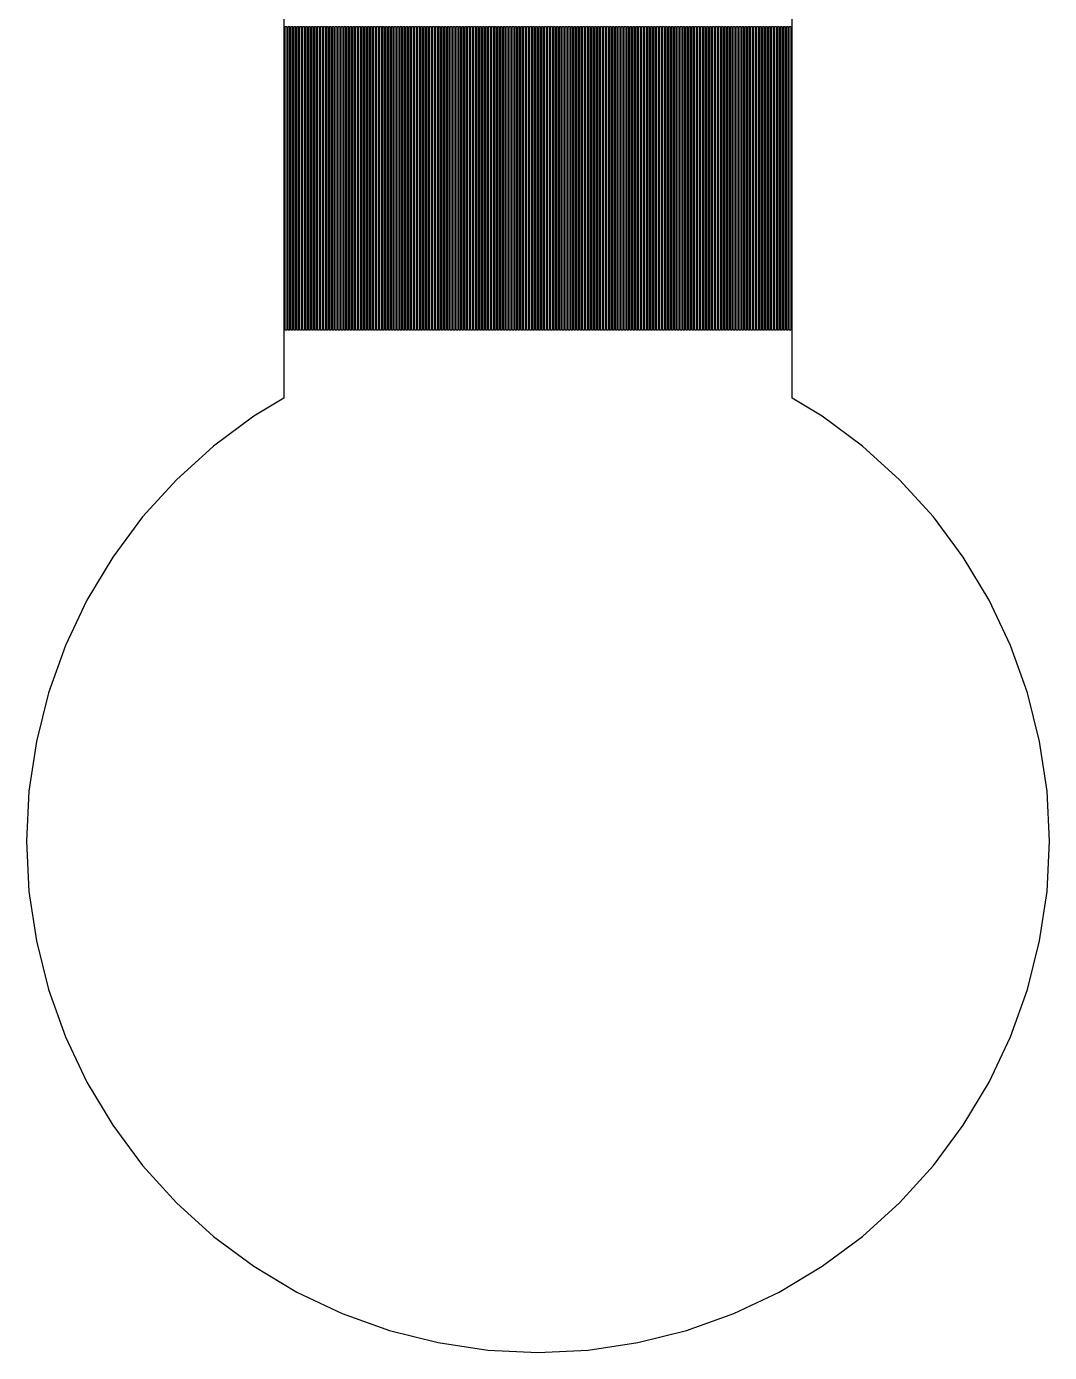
# Model space of a CAD drawing. Extents: x -5 to 92, y -13 to 39.
# Drawn here: x 4.03 to 10.97, y -3.97 to 5.03 of the extents above; entities that cross this region are included whole.
import ezdxf

# ---------------------------------------------------------------- set-up
doc = ezdxf.new("R2010")
doc.units = 0

msp = doc.modelspace()

# ---------------------------------------------------------------- linework, layer by layer
for p, q in [((5.77501, 5.49323), (5.77501, 2.50677)), ((9.22499, 2.50677), (9.22499, 5.49323)), ((5.785, 2.97), (5.785, 5.03)), ((5.785, 5.03), (5.79501, 5.03)), ((5.79501, 5.03), (5.79501, 2.97)), ((5.80501, 2.97), (5.80501, 5.03)), ((5.80501, 5.03), (5.815, 5.03)), ((5.815, 5.03), (5.815, 2.97)), ((5.82501, 2.97), (5.82501, 5.03)), ((5.82501, 5.03), (5.83501, 5.03)), ((5.83501, 5.03), (5.83501, 2.97)), ((5.845, 2.97), (5.845, 5.03)), ((5.845, 5.03), (5.85501, 5.03)), ((5.85501, 5.03), (5.85501, 2.97)), ((5.86501, 2.97), (5.86501, 5.03)), ((5.86501, 5.03), (5.875, 5.03)), ((5.875, 5.03), (5.875, 2.97)), ((5.88501, 2.97), (5.88501, 5.03)), ((5.88501, 5.03), (5.895, 5.03)), ((5.895, 5.03), (5.895, 2.97)), ((5.90501, 2.97), (5.90501, 5.03)), ((5.90501, 5.03), (5.91501, 5.03)), ((5.91501, 5.03), (5.91501, 2.97)), ((5.925, 2.97), (5.925, 5.03)), ((5.925, 5.03), (5.93501, 5.03)), ((5.93501, 5.03), (5.93501, 2.97)), ((5.94501, 2.97), (5.94501, 5.03)), ((5.94501, 5.03), (5.955, 5.03)), ((5.955, 5.03), (5.955, 2.97)), ((5.96501, 2.97), (5.96501, 5.03)), ((5.96501, 5.03), (5.97501, 5.03)), ((5.97501, 5.03), (5.97501, 2.97)), ((5.985, 2.97), (5.985, 5.03)), ((5.985, 5.03), (5.99501, 5.03)), ((5.99501, 5.03), (5.99501, 2.97)), ((6.005, 2.97), (6.005, 5.03)), ((6.005, 5.03), (6.01501, 5.03)), ((6.01501, 5.03), (6.01501, 2.97)), ((6.02501, 2.97), (6.02501, 5.03)), ((6.02501, 5.03), (6.035, 5.03)), ((6.035, 5.03), (6.035, 2.97)), ((6.04501, 2.97), (6.04501, 5.03)), ((6.04501, 5.03), (6.05501, 5.03)), ((6.05501, 5.03), (6.05501, 2.97)), ((6.065, 2.97), (6.065, 5.03)), ((6.065, 5.03), (6.07501, 5.03)), ((6.07501, 5.03), (6.07501, 2.97)), ((6.08501, 2.97), (6.08501, 5.03)), ((6.08501, 5.03), (6.095, 5.03)), ((6.095, 5.03), (6.095, 2.97)), ((6.10501, 2.97), (6.10501, 5.03)), ((6.10501, 5.03), (6.11501, 5.03)), ((6.11501, 5.03), (6.11501, 2.97)), ((6.125, 2.97), (6.125, 5.03)), ((6.125, 5.03), (6.13501, 5.03)), ((6.13501, 5.03), (6.13501, 2.97)), ((6.145, 2.97), (6.145, 5.03)), ((6.145, 5.03), (6.15501, 5.03)), ((6.15501, 5.03), (6.15501, 2.97)), ((6.16501, 2.97), (6.16501, 5.03)), ((6.16501, 5.03), (6.175, 5.03)), ((6.175, 5.03), (6.175, 2.97)), ((6.18501, 2.97), (6.18501, 5.03)), ((6.18501, 5.03), (6.19501, 5.03)), ((6.19501, 5.03), (6.19501, 2.97)), ((6.205, 2.97), (6.205, 5.03)), ((6.205, 5.03), (6.21501, 5.03)), ((6.21501, 5.03), (6.21501, 2.97)), ((6.22501, 2.97), (6.22501, 5.03)), ((6.22501, 5.03), (6.235, 5.03)), ((6.235, 5.03), (6.235, 2.97)), ((6.24501, 2.97), (6.24501, 5.03)), ((6.24501, 5.03), (6.255, 5.03)), ((6.255, 5.03), (6.255, 2.97)), ((6.26501, 2.97), (6.26501, 5.03)), ((6.26501, 5.03), (6.27501, 5.03)), ((6.27501, 5.03), (6.27501, 2.97)), ((6.285, 2.97), (6.285, 5.03)), ((6.285, 5.03), (6.29501, 5.03)), ((6.29501, 5.03), (6.29501, 2.97)), ((6.30501, 2.97), (6.30501, 5.03)), ((6.30501, 5.03), (6.315, 5.03)), ((6.315, 5.03), (6.315, 2.97)), ((6.32501, 2.97), (6.32501, 5.03)), ((6.32501, 5.03), (6.33501, 5.03)), ((6.33501, 5.03), (6.33501, 2.97)), ((6.345, 2.97), (6.345, 5.03)), ((6.345, 5.03), (6.35501, 5.03)), ((6.35501, 5.03), (6.35501, 2.97)), ((6.36501, 2.97), (6.36501, 5.03)), ((6.36501, 5.03), (6.375, 5.03)), ((6.375, 5.03), (6.375, 2.97)), ((6.38501, 2.97), (6.38501, 5.03)), ((6.38501, 5.03), (6.395, 5.03)), ((6.395, 5.03), (6.395, 2.97)), ((6.40501, 2.97), (6.40501, 5.03)), ((6.40501, 5.03), (6.41501, 5.03)), ((6.41501, 5.03), (6.41501, 2.97)), ((6.425, 2.97), (6.425, 5.03)), ((6.425, 5.03), (6.43501, 5.03)), ((6.43501, 5.03), (6.43501, 2.97)), ((6.44501, 2.97), (6.44501, 5.03)), ((6.44501, 5.03), (6.455, 5.03)), ((6.455, 5.03), (6.455, 2.97)), ((6.46501, 2.97), (6.46501, 5.03)), ((6.46501, 5.03), (6.47501, 5.03)), ((6.47501, 5.03), (6.47501, 2.97)), ((6.485, 2.97), (6.485, 5.03)), ((6.485, 5.03), (6.49501, 5.03)), ((6.49501, 5.03), (6.49501, 2.97)), ((6.505, 2.97), (6.505, 5.03)), ((6.505, 5.03), (6.51501, 5.03)), ((6.51501, 5.03), (6.51501, 2.97)), ((6.52501, 2.97), (6.52501, 5.03)), ((6.52501, 5.03), (6.535, 5.03)), ((6.535, 5.03), (6.535, 2.97)), ((6.54501, 2.97), (6.54501, 5.03)), ((6.54501, 5.03), (6.55501, 5.03)), ((6.55501, 5.03), (6.55501, 2.97)), ((6.565, 2.97), (6.565, 5.03)), ((6.565, 5.03), (6.57501, 5.03)), ((6.57501, 5.03), (6.57501, 2.97)), ((6.58501, 2.97), (6.58501, 5.03)), ((6.58501, 5.03), (6.595, 5.03)), ((6.595, 5.03), (6.595, 2.97)), ((6.60501, 2.97), (6.60501, 5.03)), ((6.60501, 5.03), (6.61501, 5.03)), ((6.61501, 5.03), (6.61501, 2.97)), ((6.625, 2.97), (6.625, 5.03)), ((6.625, 5.03), (6.63501, 5.03)), ((6.63501, 5.03), (6.63501, 2.97)), ((6.645, 2.97), (6.645, 5.03)), ((6.645, 5.03), (6.65501, 5.03)), ((6.65501, 5.03), (6.65501, 2.97)), ((6.66501, 2.97), (6.66501, 5.03)), ((6.66501, 5.03), (6.675, 5.03)), ((6.675, 5.03), (6.675, 2.97)), ((6.68501, 2.97), (6.68501, 5.03)), ((6.68501, 5.03), (6.69501, 5.03)), ((6.69501, 5.03), (6.69501, 2.97)), ((6.705, 2.97), (6.705, 5.03)), ((6.705, 5.03), (6.71501, 5.03)), ((6.71501, 5.03), (6.71501, 2.97)), ((6.72501, 2.97), (6.72501, 5.03)), ((6.72501, 5.03), (6.735, 5.03)), ((6.735, 5.03), (6.735, 2.97)), ((6.74501, 2.97), (6.74501, 5.03)), ((6.74501, 5.03), (6.755, 5.03)), ((6.755, 5.03), (6.755, 2.97)), ((6.76501, 2.97), (6.76501, 5.03)), ((6.76501, 5.03), (6.77501, 5.03)), ((6.77501, 5.03), (6.77501, 2.97)), ((6.785, 2.97), (6.785, 5.03)), ((6.785, 5.03), (6.79501, 5.03)), ((6.79501, 5.03), (6.79501, 2.97)), ((6.80501, 2.97), (6.80501, 5.03)), ((6.80501, 5.03), (6.815, 5.03)), ((6.815, 5.03), (6.815, 2.97)), ((6.82501, 2.97), (6.82501, 5.03)), ((6.82501, 5.03), (6.83501, 5.03)), ((6.83501, 5.03), (6.83501, 2.97)), ((6.845, 2.97), (6.845, 5.03)), ((6.845, 5.03), (6.85501, 5.03)), ((6.85501, 5.03), (6.85501, 2.97)), ((6.86501, 2.97), (6.86501, 5.03)), ((6.86501, 5.03), (6.875, 5.03)), ((6.875, 5.03), (6.875, 2.97)), ((6.88501, 2.97), (6.88501, 5.03)), ((6.88501, 5.03), (6.895, 5.03)), ((6.895, 5.03), (6.895, 2.97)), ((6.90501, 2.97), (6.90501, 5.03)), ((6.90501, 5.03), (6.91501, 5.03)), ((6.91501, 5.03), (6.91501, 2.97)), ((6.925, 2.97), (6.925, 5.03)), ((6.925, 5.03), (6.93501, 5.03)), ((6.93501, 5.03), (6.93501, 2.97)), ((6.94501, 2.97), (6.94501, 5.03)), ((6.94501, 5.03), (6.955, 5.03)), ((6.955, 5.03), (6.955, 2.97)), ((6.96501, 2.97), (6.96501, 5.03)), ((6.96501, 5.03), (6.97501, 5.03)), ((6.97501, 5.03), (6.97501, 2.97)), ((6.985, 2.97), (6.985, 5.03)), ((6.985, 5.03), (6.99501, 5.03)), ((6.99501, 5.03), (6.99501, 2.97)), ((7.005, 2.97), (7.005, 5.03)), ((7.005, 5.03), (7.01501, 5.03)), ((7.01501, 5.03), (7.01501, 2.97)), ((7.02501, 2.97), (7.02501, 5.03)), ((7.02501, 5.03), (7.035, 5.03)), ((7.035, 5.03), (7.035, 2.97)), ((7.04501, 2.97), (7.04501, 5.03)), ((7.04501, 5.03), (7.05501, 5.03)), ((7.05501, 5.03), (7.05501, 2.97)), ((7.065, 2.97), (7.065, 5.03)), ((7.065, 5.03), (7.07501, 5.03)), ((7.07501, 5.03), (7.07501, 2.97)), ((7.08501, 2.97), (7.08501, 5.03)), ((7.08501, 5.03), (7.095, 5.03)), ((7.095, 5.03), (7.095, 2.97)), ((7.10501, 2.97), (7.10501, 5.03)), ((7.10501, 5.03), (7.11501, 5.03)), ((7.11501, 5.03), (7.11501, 2.97)), ((7.125, 2.97), (7.125, 5.03)), ((7.125, 5.03), (7.13501, 5.03)), ((7.13501, 5.03), (7.13501, 2.97)), ((7.145, 2.97), (7.145, 5.03)), ((7.145, 5.03), (7.15501, 5.03)), ((7.15501, 5.03), (7.15501, 2.97)), ((7.16501, 2.97), (7.16501, 5.03)), ((7.16501, 5.03), (7.175, 5.03)), ((7.175, 5.03), (7.175, 2.97)), ((7.18501, 2.97), (7.18501, 5.03)), ((7.18501, 5.03), (7.19501, 5.03)), ((7.19501, 5.03), (7.19501, 2.97)), ((7.205, 2.97), (7.205, 5.03)), ((7.205, 5.03), (7.21501, 5.03)), ((7.21501, 5.03), (7.21501, 2.97)), ((7.22501, 2.97), (7.22501, 5.03)), ((7.22501, 5.03), (7.235, 5.03)), ((7.235, 5.03), (7.235, 2.97)), ((7.24501, 2.97), (7.24501, 5.03)), ((7.24501, 5.03), (7.255, 5.03)), ((7.255, 5.03), (7.255, 2.97)), ((7.26501, 2.97), (7.26501, 5.03)), ((7.26501, 5.03), (7.27501, 5.03)), ((7.27501, 5.03), (7.27501, 2.97)), ((7.285, 2.97), (7.285, 5.03)), ((7.285, 5.03), (7.29501, 5.03)), ((7.29501, 5.03), (7.29501, 2.97)), ((7.30501, 2.97), (7.30501, 5.03)), ((7.30501, 5.03), (7.315, 5.03)), ((7.315, 5.03), (7.315, 2.97)), ((7.32501, 2.97), (7.32501, 5.03)), ((7.32501, 5.03), (7.33501, 5.03)), ((7.33501, 5.03), (7.33501, 2.97)), ((7.345, 2.97), (7.345, 5.03)), ((7.345, 5.03), (7.35501, 5.03)), ((7.35501, 5.03), (7.35501, 2.97)), ((7.36501, 2.97), (7.36501, 5.03)), ((7.36501, 5.03), (7.375, 5.03)), ((7.375, 5.03), (7.375, 2.97)), ((7.38501, 2.97), (7.38501, 5.03)), ((7.38501, 5.03), (7.395, 5.03)), ((7.395, 5.03), (7.395, 2.97)), ((7.40501, 2.97), (7.40501, 5.03)), ((7.40501, 5.03), (7.41501, 5.03)), ((7.41501, 5.03), (7.41501, 2.97)), ((7.425, 2.97), (7.425, 5.03)), ((7.425, 5.03), (7.43501, 5.03)), ((7.43501, 5.03), (7.43501, 2.97)), ((7.44501, 2.97), (7.44501, 5.03)), ((7.44501, 5.03), (7.455, 5.03)), ((7.455, 5.03), (7.455, 2.97)), ((7.46501, 2.97), (7.46501, 5.03)), ((7.46501, 5.03), (7.47501, 5.03)), ((7.47501, 5.03), (7.47501, 2.97)), ((7.485, 2.97), (7.485, 5.03)), ((7.485, 5.03), (7.49501, 5.03)), ((7.49501, 5.03), (7.49501, 2.97)), ((7.50499, 2.97), (7.50499, 5.03)), ((7.50499, 5.03), (7.515, 5.03)), ((7.515, 5.03), (7.515, 2.97)), ((7.52499, 2.97), (7.52499, 5.03)), ((7.52499, 5.03), (7.53499, 5.03)), ((7.53499, 5.03), (7.53499, 2.97)), ((7.545, 2.97), (7.545, 5.03)), ((7.545, 5.03), (7.55499, 5.03)), ((7.55499, 5.03), (7.55499, 2.97)), ((7.56499, 2.97), (7.56499, 5.03)), ((7.56499, 5.03), (7.575, 5.03)), ((7.575, 5.03), (7.575, 2.97)), ((7.58499, 2.97), (7.58499, 5.03)), ((7.58499, 5.03), (7.59499, 5.03)), ((7.59499, 5.03), (7.59499, 2.97)), ((7.605, 2.97), (7.605, 5.03)), ((7.605, 5.03), (7.61499, 5.03)), ((7.61499, 5.03), (7.61499, 2.97)), ((7.625, 2.97), (7.625, 5.03)), ((7.625, 5.03), (7.63499, 5.03)), ((7.63499, 5.03), (7.63499, 2.97)), ((7.64499, 2.97), (7.64499, 5.03)), ((7.64499, 5.03), (7.655, 5.03)), ((7.655, 5.03), (7.655, 2.97)), ((7.66499, 2.97), (7.66499, 5.03)), ((7.66499, 5.03), (7.67499, 5.03)), ((7.67499, 5.03), (7.67499, 2.97)), ((7.685, 2.97), (7.685, 5.03)), ((7.685, 5.03), (7.69499, 5.03)), ((7.69499, 5.03), (7.69499, 2.97)), ((7.70499, 2.97), (7.70499, 5.03)), ((7.70499, 5.03), (7.715, 5.03)), ((7.715, 5.03), (7.715, 2.97)), ((7.72499, 2.97), (7.72499, 5.03)), ((7.72499, 5.03), (7.73499, 5.03)), ((7.73499, 5.03), (7.73499, 2.97)), ((7.745, 2.97), (7.745, 5.03)), ((7.745, 5.03), (7.75499, 5.03)), ((7.75499, 5.03), (7.75499, 2.97)), ((7.765, 2.97), (7.765, 5.03)), ((7.765, 5.03), (7.77499, 5.03)), ((7.77499, 5.03), (7.77499, 2.97)), ((7.78499, 2.97), (7.78499, 5.03)), ((7.78499, 5.03), (7.795, 5.03)), ((7.795, 5.03), (7.795, 2.97)), ((7.80499, 2.97), (7.80499, 5.03)), ((7.80499, 5.03), (7.81499, 5.03)), ((7.81499, 5.03), (7.81499, 2.97)), ((7.825, 2.97), (7.825, 5.03)), ((7.825, 5.03), (7.83499, 5.03)), ((7.83499, 5.03), (7.83499, 2.97)), ((7.84499, 2.97), (7.84499, 5.03)), ((7.84499, 5.03), (7.855, 5.03)), ((7.855, 5.03), (7.855, 2.97)), ((7.86499, 2.97), (7.86499, 5.03)), ((7.86499, 5.03), (7.875, 5.03)), ((7.875, 5.03), (7.875, 2.97)), ((7.88499, 2.97), (7.88499, 5.03)), ((7.88499, 5.03), (7.89499, 5.03)), ((7.89499, 5.03), (7.89499, 2.97)), ((7.905, 2.97), (7.905, 5.03)), ((7.905, 5.03), (7.91499, 5.03)), ((7.91499, 5.03), (7.91499, 2.97)), ((7.92499, 2.97), (7.92499, 5.03)), ((7.92499, 5.03), (7.935, 5.03)), ((7.935, 5.03), (7.935, 2.97)), ((7.94499, 2.97), (7.94499, 5.03)), ((7.94499, 5.03), (7.95499, 5.03)), ((7.95499, 5.03), (7.95499, 2.97)), ((7.965, 2.97), (7.965, 5.03)), ((7.965, 5.03), (7.97499, 5.03)), ((7.97499, 5.03), (7.97499, 2.97)), ((7.98499, 2.97), (7.98499, 5.03)), ((7.98499, 5.03), (7.995, 5.03)), ((7.995, 5.03), (7.995, 2.97)), ((8.00499, 2.97), (8.00499, 5.03)), ((8.00499, 5.03), (8.015, 5.03)), ((8.015, 5.03), (8.015, 2.97)), ((8.02499, 2.97), (8.02499, 5.03)), ((8.02499, 5.03), (8.03499, 5.03)), ((8.03499, 5.03), (8.03499, 2.97)), ((8.045, 2.97), (8.045, 5.03)), ((8.045, 5.03), (8.05499, 5.03)), ((8.05499, 5.03), (8.05499, 2.97)), ((8.06499, 2.97), (8.06499, 5.03)), ((8.06499, 5.03), (8.075, 5.03)), ((8.075, 5.03), (8.075, 2.97)), ((8.08499, 2.97), (8.08499, 5.03)), ((8.08499, 5.03), (8.09499, 5.03)), ((8.09499, 5.03), (8.09499, 2.97)), ((8.105, 2.97), (8.105, 5.03)), ((8.105, 5.03), (8.11499, 5.03)), ((8.11499, 5.03), (8.11499, 2.97)), ((8.125, 2.97), (8.125, 5.03)), ((8.125, 5.03), (8.13499, 5.03)), ((8.13499, 5.03), (8.13499, 2.97)), ((8.14499, 2.97), (8.14499, 5.03)), ((8.14499, 5.03), (8.155, 5.03)), ((8.155, 5.03), (8.155, 2.97)), ((8.16499, 2.97), (8.16499, 5.03)), ((8.16499, 5.03), (8.17499, 5.03)), ((8.17499, 5.03), (8.17499, 2.97)), ((8.185, 2.97), (8.185, 5.03)), ((8.185, 5.03), (8.19499, 5.03)), ((8.19499, 5.03), (8.19499, 2.97)), ((8.20499, 2.97), (8.20499, 5.03)), ((8.20499, 5.03), (8.215, 5.03)), ((8.215, 5.03), (8.215, 2.97)), ((8.22499, 2.97), (8.22499, 5.03)), ((8.22499, 5.03), (8.23499, 5.03)), ((8.23499, 5.03), (8.23499, 2.97)), ((8.245, 2.97), (8.245, 5.03)), ((8.245, 5.03), (8.25499, 5.03)), ((8.25499, 5.03), (8.25499, 2.97)), ((8.265, 2.97), (8.265, 5.03)), ((8.265, 5.03), (8.27499, 5.03)), ((8.27499, 5.03), (8.27499, 2.97)), ((8.28499, 2.97), (8.28499, 5.03)), ((8.28499, 5.03), (8.295, 5.03)), ((8.295, 5.03), (8.295, 2.97)), ((8.30499, 2.97), (8.30499, 5.03)), ((8.30499, 5.03), (8.31499, 5.03)), ((8.31499, 5.03), (8.31499, 2.97)), ((8.325, 2.97), (8.325, 5.03)), ((8.325, 5.03), (8.33499, 5.03)), ((8.33499, 5.03), (8.33499, 2.97)), ((8.34499, 2.97), (8.34499, 5.03)), ((8.34499, 5.03), (8.355, 5.03)), ((8.355, 5.03), (8.355, 2.97)), ((8.36499, 2.97), (8.36499, 5.03)), ((8.36499, 5.03), (8.375, 5.03)), ((8.375, 5.03), (8.375, 2.97)), ((8.38499, 2.97), (8.38499, 5.03)), ((8.38499, 5.03), (8.39499, 5.03)), ((8.39499, 5.03), (8.39499, 2.97)), ((8.405, 2.97), (8.405, 5.03)), ((8.405, 5.03), (8.41499, 5.03)), ((8.41499, 5.03), (8.41499, 2.97)), ((8.42499, 2.97), (8.42499, 5.03)), ((8.42499, 5.03), (8.435, 5.03)), ((8.435, 5.03), (8.435, 2.97)), ((8.44499, 2.97), (8.44499, 5.03)), ((8.44499, 5.03), (8.45499, 5.03)), ((8.45499, 5.03), (8.45499, 2.97)), ((8.465, 2.97), (8.465, 5.03)), ((8.465, 5.03), (8.47499, 5.03)), ((8.47499, 5.03), (8.47499, 2.97)), ((8.48499, 2.97), (8.48499, 5.03)), ((8.48499, 5.03), (8.495, 5.03)), ((8.495, 5.03), (8.495, 2.97)), ((8.50499, 2.97), (8.50499, 5.03)), ((8.50499, 5.03), (8.515, 5.03)), ((8.515, 5.03), (8.515, 2.97)), ((8.52499, 2.97), (8.52499, 5.03)), ((8.52499, 5.03), (8.53499, 5.03)), ((8.53499, 5.03), (8.53499, 2.97)), ((8.545, 2.97), (8.545, 5.03)), ((8.545, 5.03), (8.55499, 5.03)), ((8.55499, 5.03), (8.55499, 2.97)), ((8.56499, 2.97), (8.56499, 5.03)), ((8.56499, 5.03), (8.575, 5.03)), ((8.575, 5.03), (8.575, 2.97)), ((8.58499, 2.97), (8.58499, 5.03)), ((8.58499, 5.03), (8.59499, 5.03)), ((8.59499, 5.03), (8.59499, 2.97)), ((8.605, 2.97), (8.605, 5.03)), ((8.605, 5.03), (8.61499, 5.03)), ((8.61499, 5.03), (8.61499, 2.97)), ((8.625, 2.97), (8.625, 5.03)), ((8.625, 5.03), (8.63499, 5.03)), ((8.63499, 5.03), (8.63499, 2.97)), ((8.64499, 2.97), (8.64499, 5.03)), ((8.64499, 5.03), (8.655, 5.03)), ((8.655, 5.03), (8.655, 2.97)), ((8.66499, 2.97), (8.66499, 5.03)), ((8.66499, 5.03), (8.67499, 5.03)), ((8.67499, 5.03), (8.67499, 2.97)), ((8.685, 2.97), (8.685, 5.03)), ((8.685, 5.03), (8.69499, 5.03)), ((8.69499, 5.03), (8.69499, 2.97)), ((8.70499, 2.97), (8.70499, 5.03)), ((8.70499, 5.03), (8.715, 5.03)), ((8.715, 5.03), (8.715, 2.97)), ((8.72499, 2.97), (8.72499, 5.03)), ((8.72499, 5.03), (8.73499, 5.03)), ((8.73499, 5.03), (8.73499, 2.97)), ((8.745, 2.97), (8.745, 5.03)), ((8.745, 5.03), (8.75499, 5.03)), ((8.75499, 5.03), (8.75499, 2.97)), ((8.765, 2.97), (8.765, 5.03)), ((8.765, 5.03), (8.77499, 5.03)), ((8.77499, 5.03), (8.77499, 2.97)), ((8.78499, 2.97), (8.78499, 5.03)), ((8.78499, 5.03), (8.795, 5.03)), ((8.795, 5.03), (8.795, 2.97)), ((8.80499, 2.97), (8.80499, 5.03)), ((8.80499, 5.03), (8.81499, 5.03)), ((8.81499, 5.03), (8.81499, 2.97)), ((8.825, 2.97), (8.825, 5.03)), ((8.825, 5.03), (8.83499, 5.03)), ((8.83499, 5.03), (8.83499, 2.97)), ((8.84499, 2.97), (8.84499, 5.03)), ((8.84499, 5.03), (8.855, 5.03)), ((8.855, 5.03), (8.855, 2.97)), ((8.86499, 2.97), (8.86499, 5.03)), ((8.86499, 5.03), (8.875, 5.03)), ((8.875, 5.03), (8.875, 2.97)), ((8.88499, 2.97), (8.88499, 5.03)), ((8.88499, 5.03), (8.89499, 5.03)), ((8.89499, 5.03), (8.89499, 2.97)), ((8.905, 2.97), (8.905, 5.03)), ((8.905, 5.03), (8.91499, 5.03)), ((8.91499, 5.03), (8.91499, 2.97)), ((8.92499, 2.97), (8.92499, 5.03)), ((8.92499, 5.03), (8.935, 5.03)), ((8.935, 5.03), (8.935, 2.97)), ((8.94499, 2.97), (8.94499, 5.03)), ((8.94499, 5.03), (8.95499, 5.03)), ((8.95499, 5.03), (8.95499, 2.97)), ((8.965, 2.97), (8.965, 5.03)), ((8.965, 5.03), (8.97499, 5.03)), ((8.97499, 5.03), (8.97499, 2.97)), ((8.98499, 2.97), (8.98499, 5.03)), ((8.98499, 5.03), (8.995, 5.03)), ((8.995, 5.03), (8.995, 2.97)), ((9.00499, 2.97), (9.00499, 5.03)), ((9.00499, 5.03), (9.015, 5.03)), ((9.015, 5.03), (9.015, 2.97)), ((9.02499, 2.97), (9.02499, 5.03)), ((9.02499, 5.03), (9.03499, 5.03)), ((9.03499, 5.03), (9.03499, 2.97)), ((9.045, 2.97), (9.045, 5.03)), ((9.045, 5.03), (9.05499, 5.03)), ((9.05499, 5.03), (9.05499, 2.97)), ((9.06499, 2.97), (9.06499, 5.03)), ((9.06499, 5.03), (9.075, 5.03)), ((9.075, 5.03), (9.075, 2.97)), ((9.08499, 2.97), (9.08499, 5.03)), ((9.08499, 5.03), (9.09499, 5.03)), ((9.09499, 5.03), (9.09499, 2.97)), ((9.105, 2.97), (9.105, 5.03)), ((9.105, 5.03), (9.11499, 5.03)), ((9.11499, 5.03), (9.11499, 2.97)), ((9.125, 2.97), (9.125, 5.03)), ((9.125, 5.03), (9.13499, 5.03)), ((9.13499, 5.03), (9.13499, 2.97)), ((9.14499, 2.97), (9.14499, 5.03)), ((9.14499, 5.03), (9.155, 5.03)), ((9.155, 5.03), (9.155, 2.97)), ((9.16499, 2.97), (9.16499, 5.03)), ((9.16499, 5.03), (9.17499, 5.03)), ((9.17499, 5.03), (9.17499, 2.97)), ((9.185, 2.97), (9.185, 5.03)), ((9.185, 5.03), (9.19499, 5.03)), ((9.19499, 5.03), (9.19499, 2.97)), ((9.20499, 2.97), (9.20499, 5.03)), ((9.20499, 5.03), (9.215, 5.03)), ((9.215, 5.03), (9.215, 2.97)), ((5.79501, 2.97), (5.785, 2.97)), ((5.815, 2.97), (5.80501, 2.97)), ((5.83501, 2.97), (5.82501, 2.97)), ((5.85501, 2.97), (5.845, 2.97)), ((5.875, 2.97), (5.86501, 2.97)), ((5.895, 2.97), (5.88501, 2.97)), ((5.91501, 2.97), (5.90501, 2.97)), ((5.93501, 2.97), (5.925, 2.97)), ((5.955, 2.97), (5.94501, 2.97)), ((5.97501, 2.97), (5.96501, 2.97)), ((5.99501, 2.97), (5.985, 2.97)), ((6.01501, 2.97), (6.005, 2.97)), ((6.035, 2.97), (6.02501, 2.97)), ((6.05501, 2.97), (6.04501, 2.97)), ((6.07501, 2.97), (6.065, 2.97)), ((6.095, 2.97), (6.08501, 2.97)), ((6.11501, 2.97), (6.10501, 2.97)), ((6.13501, 2.97), (6.125, 2.97)), ((6.15501, 2.97), (6.145, 2.97)), ((6.175, 2.97), (6.16501, 2.97)), ((6.19501, 2.97), (6.18501, 2.97)), ((6.21501, 2.97), (6.205, 2.97)), ((6.235, 2.97), (6.22501, 2.97)), ((6.255, 2.97), (6.24501, 2.97)), ((6.27501, 2.97), (6.26501, 2.97)), ((6.29501, 2.97), (6.285, 2.97)), ((6.315, 2.97), (6.30501, 2.97)), ((6.33501, 2.97), (6.32501, 2.97)), ((6.35501, 2.97), (6.345, 2.97)), ((6.375, 2.97), (6.36501, 2.97)), ((6.395, 2.97), (6.38501, 2.97)), ((6.41501, 2.97), (6.40501, 2.97)), ((6.43501, 2.97), (6.425, 2.97)), ((6.455, 2.97), (6.44501, 2.97)), ((6.47501, 2.97), (6.46501, 2.97)), ((6.49501, 2.97), (6.485, 2.97)), ((6.51501, 2.97), (6.505, 2.97)), ((6.535, 2.97), (6.52501, 2.97)), ((6.55501, 2.97), (6.54501, 2.97)), ((6.57501, 2.97), (6.565, 2.97)), ((6.595, 2.97), (6.58501, 2.97)), ((6.61501, 2.97), (6.60501, 2.97)), ((6.63501, 2.97), (6.625, 2.97)), ((6.65501, 2.97), (6.645, 2.97)), ((6.675, 2.97), (6.66501, 2.97)), ((6.69501, 2.97), (6.68501, 2.97)), ((6.71501, 2.97), (6.705, 2.97)), ((6.735, 2.97), (6.72501, 2.97)), ((6.755, 2.97), (6.74501, 2.97)), ((6.77501, 2.97), (6.76501, 2.97)), ((6.79501, 2.97), (6.785, 2.97)), ((6.815, 2.97), (6.80501, 2.97)), ((6.83501, 2.97), (6.82501, 2.97)), ((6.85501, 2.97), (6.845, 2.97)), ((6.875, 2.97), (6.86501, 2.97)), ((6.895, 2.97), (6.88501, 2.97)), ((6.91501, 2.97), (6.90501, 2.97)), ((6.93501, 2.97), (6.925, 2.97)), ((6.955, 2.97), (6.94501, 2.97)), ((6.97501, 2.97), (6.96501, 2.97)), ((6.99501, 2.97), (6.985, 2.97)), ((7.01501, 2.97), (7.005, 2.97)), ((7.035, 2.97), (7.02501, 2.97)), ((7.05501, 2.97), (7.04501, 2.97)), ((7.07501, 2.97), (7.065, 2.97)), ((7.095, 2.97), (7.08501, 2.97)), ((7.11501, 2.97), (7.10501, 2.97)), ((7.13501, 2.97), (7.125, 2.97)), ((7.15501, 2.97), (7.145, 2.97)), ((7.175, 2.97), (7.16501, 2.97)), ((7.19501, 2.97), (7.18501, 2.97)), ((7.21501, 2.97), (7.205, 2.97)), ((7.235, 2.97), (7.22501, 2.97)), ((7.255, 2.97), (7.24501, 2.97)), ((7.27501, 2.97), (7.26501, 2.97)), ((7.29501, 2.97), (7.285, 2.97)), ((7.315, 2.97), (7.30501, 2.97)), ((7.33501, 2.97), (7.32501, 2.97)), ((7.35501, 2.97), (7.345, 2.97)), ((7.375, 2.97), (7.36501, 2.97)), ((7.395, 2.97), (7.38501, 2.97)), ((7.41501, 2.97), (7.40501, 2.97)), ((7.43501, 2.97), (7.425, 2.97)), ((7.455, 2.97), (7.44501, 2.97)), ((7.47501, 2.97), (7.46501, 2.97)), ((7.49501, 2.97), (7.485, 2.97)), ((7.515, 2.97), (7.50499, 2.97)), ((7.53499, 2.97), (7.52499, 2.97)), ((7.55499, 2.97), (7.545, 2.97)), ((7.575, 2.97), (7.56499, 2.97)), ((7.59499, 2.97), (7.58499, 2.97)), ((7.61499, 2.97), (7.605, 2.97)), ((7.63499, 2.97), (7.625, 2.97)), ((7.655, 2.97), (7.64499, 2.97)), ((7.67499, 2.97), (7.66499, 2.97)), ((7.69499, 2.97), (7.685, 2.97)), ((7.715, 2.97), (7.70499, 2.97)), ((7.73499, 2.97), (7.72499, 2.97)), ((7.75499, 2.97), (7.745, 2.97)), ((7.77499, 2.97), (7.765, 2.97)), ((7.795, 2.97), (7.78499, 2.97)), ((7.81499, 2.97), (7.80499, 2.97)), ((7.83499, 2.97), (7.825, 2.97)), ((7.855, 2.97), (7.84499, 2.97)), ((7.875, 2.97), (7.86499, 2.97)), ((7.89499, 2.97), (7.88499, 2.97)), ((7.91499, 2.97), (7.905, 2.97)), ((7.935, 2.97), (7.92499, 2.97)), ((7.95499, 2.97), (7.94499, 2.97)), ((7.97499, 2.97), (7.965, 2.97)), ((7.995, 2.97), (7.98499, 2.97)), ((8.015, 2.97), (8.00499, 2.97)), ((8.03499, 2.97), (8.02499, 2.97)), ((8.05499, 2.97), (8.045, 2.97)), ((8.075, 2.97), (8.06499, 2.97)), ((8.09499, 2.97), (8.08499, 2.97)), ((8.11499, 2.97), (8.105, 2.97)), ((8.13499, 2.97), (8.125, 2.97)), ((8.155, 2.97), (8.14499, 2.97)), ((8.17499, 2.97), (8.16499, 2.97)), ((8.19499, 2.97), (8.185, 2.97)), ((8.215, 2.97), (8.20499, 2.97)), ((8.23499, 2.97), (8.22499, 2.97)), ((8.25499, 2.97), (8.245, 2.97)), ((8.27499, 2.97), (8.265, 2.97)), ((8.295, 2.97), (8.28499, 2.97)), ((8.31499, 2.97), (8.30499, 2.97)), ((8.33499, 2.97), (8.325, 2.97)), ((8.355, 2.97), (8.34499, 2.97)), ((8.375, 2.97), (8.36499, 2.97)), ((8.39499, 2.97), (8.38499, 2.97)), ((8.41499, 2.97), (8.405, 2.97)), ((8.435, 2.97), (8.42499, 2.97)), ((8.45499, 2.97), (8.44499, 2.97)), ((8.47499, 2.97), (8.465, 2.97)), ((8.495, 2.97), (8.48499, 2.97)), ((8.515, 2.97), (8.50499, 2.97)), ((8.53499, 2.97), (8.52499, 2.97)), ((8.55499, 2.97), (8.545, 2.97)), ((8.575, 2.97), (8.56499, 2.97)), ((8.59499, 2.97), (8.58499, 2.97)), ((8.61499, 2.97), (8.605, 2.97)), ((8.63499, 2.97), (8.625, 2.97)), ((8.655, 2.97), (8.64499, 2.97)), ((8.67499, 2.97), (8.66499, 2.97)), ((8.69499, 2.97), (8.685, 2.97)), ((8.715, 2.97), (8.70499, 2.97)), ((8.73499, 2.97), (8.72499, 2.97)), ((8.75499, 2.97), (8.745, 2.97)), ((8.77499, 2.97), (8.765, 2.97)), ((8.795, 2.97), (8.78499, 2.97)), ((8.81499, 2.97), (8.80499, 2.97)), ((8.83499, 2.97), (8.825, 2.97)), ((8.855, 2.97), (8.84499, 2.97)), ((8.875, 2.97), (8.86499, 2.97)), ((8.89499, 2.97), (8.88499, 2.97)), ((8.91499, 2.97), (8.905, 2.97)), ((8.935, 2.97), (8.92499, 2.97)), ((8.95499, 2.97), (8.94499, 2.97)), ((8.97499, 2.97), (8.965, 2.97)), ((8.995, 2.97), (8.98499, 2.97)), ((9.015, 2.97), (9.00499, 2.97)), ((9.03499, 2.97), (9.02499, 2.97)), ((9.05499, 2.97), (9.045, 2.97)), ((9.075, 2.97), (9.06499, 2.97)), ((9.09499, 2.97), (9.08499, 2.97)), ((9.11499, 2.97), (9.105, 2.97)), ((9.13499, 2.97), (9.125, 2.97)), ((9.155, 2.97), (9.14499, 2.97)), ((9.17499, 2.97), (9.16499, 2.97)), ((9.19499, 2.97), (9.185, 2.97)), ((9.215, 2.97), (9.20499, 2.97)), ((5.77501, 2.50677), (5.57217, 2.38521)), ((9.42783, 2.38521), (9.22499, 2.50677)), ((5.57217, 2.38521), (5.29866, 2.18236)), ((9.70134, 2.18236), (9.42783, 2.38521)), ((5.29866, 2.18236), (5.04634, 1.95367)), ((9.95366, 1.95367), (9.70134, 2.18236)), ((5.04634, 1.95367), (4.81766, 1.70135)), ((10.1823, 1.70135), (9.95366, 1.95367)), ((4.81766, 1.70135), (4.61481, 1.42784)), ((10.3852, 1.42784), (10.1823, 1.70135)), ((4.61481, 1.42784), (4.43974, 1.13576)), ((10.5603, 1.13576), (10.3852, 1.42784)), ((4.43974, 1.13576), (4.29414, 0.827927)), ((10.7059, 0.827927), (10.5603, 1.13576)), ((4.29414, 0.827927), (4.17943, 0.507294)), ((10.8206, 0.507294), (10.7059, 0.827927)), ((4.17943, 0.507294), (4.09668, 0.176971)), ((10.9033, 0.176971), (10.8206, 0.507294)), ((4.09668, 0.176971), (4.04672, -0.159866)), ((10.9533, -0.159866), (10.9033, 0.176971)), ((4.04672, -0.159866), (4.03001, -0.5)), ((10.97, -0.5), (10.9533, -0.159866)), ((4.03001, -0.5), (4.04672, -0.840118)), ((10.9533, -0.840118), (10.97, -0.5)), ((4.04672, -0.840118), (4.09668, -1.17696)), ((10.9033, -1.17696), (10.9533, -0.840118)), ((4.09668, -1.17696), (4.17943, -1.50728)), ((10.8206, -1.50728), (10.9033, -1.17696)), ((4.17943, -1.50728), (4.29414, -1.82791)), ((10.7059, -1.82791), (10.8206, -1.50728)), ((4.29414, -1.82791), (4.43974, -2.13574)), ((10.5603, -2.13574), (10.7059, -1.82791)), ((4.43974, -2.13574), (4.61481, -2.42783)), ((10.3852, -2.42783), (10.5603, -2.13574)), ((4.61481, -2.42783), (4.81766, -2.70134)), ((10.1823, -2.70134), (10.3852, -2.42783)), ((4.81766, -2.70134), (5.04634, -2.95366)), ((9.95366, -2.95366), (10.1823, -2.70134)), ((5.04634, -2.95366), (5.29866, -3.18234)), ((9.70134, -3.18234), (9.95366, -2.95366)), ((5.29866, -3.18234), (5.57217, -3.38519)), ((9.42783, -3.38519), (9.70134, -3.18234)), ((5.57217, -3.38519), (5.86426, -3.56026)), ((9.13574, -3.56026), (9.42783, -3.38519)), ((5.86426, -3.56026), (6.17209, -3.70586)), ((8.82791, -3.70586), (9.13574, -3.56026)), ((6.17209, -3.70586), (6.49272, -3.82057)), ((8.50728, -3.82057), (8.82791, -3.70586)), ((6.49272, -3.82057), (6.82304, -3.90332)), ((8.17696, -3.90332), (8.50728, -3.82057)), ((6.82304, -3.90332), (7.15988, -3.95328)), ((7.15988, -3.95328), (7.5, -3.96999)), ((7.5, -3.96999), (7.84012, -3.95328)), ((7.84012, -3.95328), (8.17696, -3.90332))]:
    msp.add_line(p, q)

doc.saveas('drawing.dxf')
